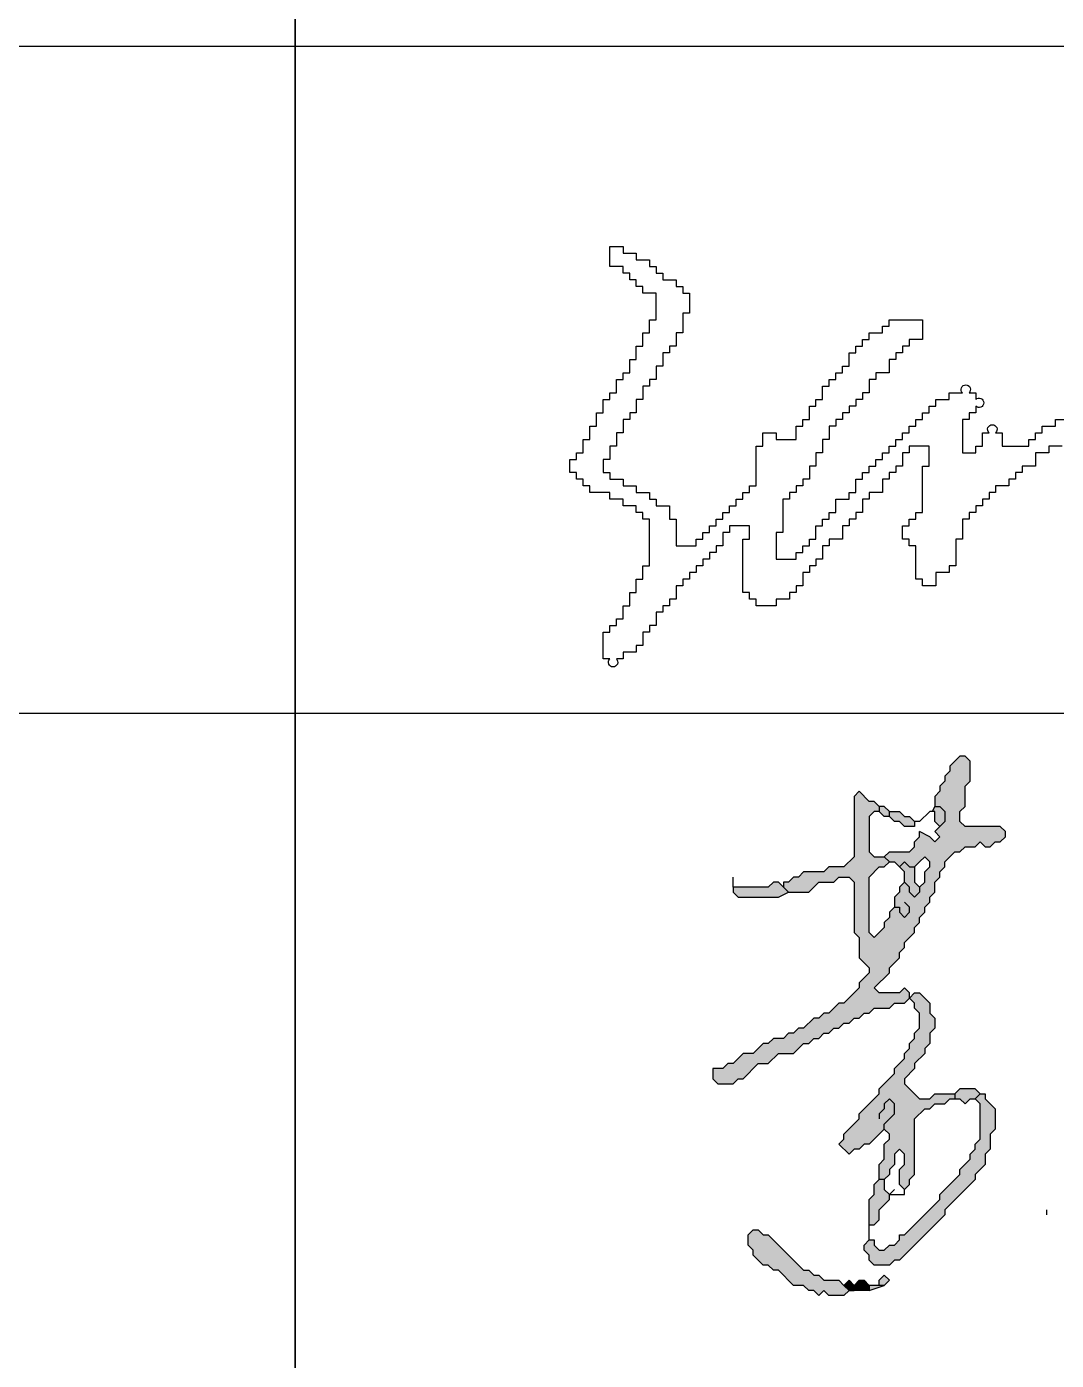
# Model space of a CAD drawing. Header units: millimetres. Extents: x 434053 to 1059003, y -2417481 to 936527.
# Drawn here: x 544854.5 to 545101.4, y -2322457.8 to -2322137.8 of the extents above; entities that cross this region are included whole.
import ezdxf

# ---------------------------------------------------------------- set-up
doc = ezdxf.new("R2010")
doc.units = ezdxf.units.MM
doc.header["$LTSCALE"] = 1000
doc.header["$MEASUREMENT"] = 0
for name, color, linetype in [('TITLIN', 7, 'Continuous'), ('图框层', 3, 'Continuous'), ('电子签名', 6, 'Continuous')]:
    doc.layers.add(name, color=color, linetype=linetype)

# ---------------------------------------------------------------- blocks, each defined once
blk = doc.blocks.new('A$C6C634642')
at = {"linetype": 'Continuous'}
blk.add_lwpolyline([(345000, 160000), (340000, 160000), (335000, 160000), (335000, 155000), (330000, 155000), (325000, 155000), (325000, 150000), (325000, 145000), (320000, 145000), (315000, 145000), (315000, 140000), (310000, 140000), (310000, 135000), (305000, 135000), (305000, 130000), (300000, 130000), (295000, 130000), (295000, 125000), (290000, 125000), (290000, 120000), (285000, 120000), (285000, 115000), (280000, 115000), (280000, 110000), (275000, 110000), (275000, 105000), (270000, 105000), (270000, 100000), (270000, 95000), (270000, 90000), (265000, 90000), (265000, 85000), (265000, 80000), (265000, 75000), (265000, 70000), (260000, 70000), (260000, 65000), (255000, 65000), (250000, 65000), (250000, 60000), (250000, 55000), (245000, 55000), (240000, 55000), (240000, 60000), (235000, 60000), (235000, 65000), (235000, 70000), (235000, 75000), (235000, 80000), (235000, 85000), (230000, 85000), (230000, 90000), (225000, 90000), (225000, 95000), (225000, 100000), (230000, 100000), (230000, 105000), (235000, 105000), (235000, 110000), (240000, 110000), (240000, 115000), (240000, 120000), (240000, 125000), (240000, 130000), (240000, 135000), (240000, 140000), (240000, 145000), (245000, 145000), (245000, 150000), (245000, 155000), (245000, 160000), (240000, 160000), (235000, 160000), (230000, 160000), (230000, 155000), (225000, 155000), (225000, 150000), (225000, 145000), (220000, 145000), (220000, 140000), (215000, 140000), (215000, 135000), (210000, 135000), (210000, 130000), (210000, 125000), (205000, 125000), (200000, 125000), (200000, 120000), (195000, 120000), (195000, 115000), (195000, 110000), (190000, 110000), (190000, 105000), (185000, 105000), (185000, 100000), (180000, 100000), (180000, 95000), (180000, 90000), (175000, 90000), (170000, 90000), (170000, 85000), (165000, 85000), (165000, 80000), (165000, 75000), (160000, 75000), (160000, 70000), (155000, 70000), (155000, 65000), (150000, 65000), (150000, 60000), (150000, 55000), (145000, 55000), (145000, 50000), (140000, 50000), (140000, 45000), (135000, 45000), (130000, 45000), (130000, 40000), (125000, 40000), (120000, 40000), (115000, 40000), (115000, 45000), (110000, 45000), (110000, 50000), (105000, 50000), (105000, 55000), (105000, 60000), (105000, 65000), (105000, 70000), (105000, 75000), (105000, 80000), (105000, 85000), (105000, 90000), (110000, 90000), (110000, 95000), (110000, 100000), (105000, 100000), (100000, 100000), (95000, 100000), (95000, 95000), (90000, 95000), (90000, 90000), (90000, 85000), (85000, 85000), (85000, 80000), (80000, 80000), (80000, 75000), (75000, 75000), (75000, 70000), (70000, 70000), (70000, 65000), (65000, 65000), (65000, 60000), (60000, 60000), (60000, 55000), (55000, 55000), (55000, 50000), (55000, 45000), (50000, 45000), (50000, 40000), (45000, 40000), (45000, 35000), (40000, 35000), (40000, 30000), (40000, 25000), (35000, 25000), (35000, 20000), (30000, 20000), (30000, 15000), (30000, 10000), (25000, 10000), (25000, 5000), (20000, 5000), (15000, 5000), (15000, 0), (10000, 0, -2.414214), (5000, 0), (0, 0), (0, 5000), (0, 10000), (0, 15000), (0, 20000), (5000, 20000), (5000, 25000), (10000, 25000), (10000, 30000), (15000, 30000), (15000, 35000), (15000, 40000), (20000, 40000), (20000, 45000), (20000, 50000), (25000, 50000), (25000, 55000), (25000, 60000), (30000, 60000), (30000, 65000), (30000, 70000), (35000, 70000), (35000, 75000), (35000, 80000), (35000, 85000), (35000, 90000), (35000, 95000), (35000, 100000), (35000, 105000), (30000, 105000), (30000, 110000), (25000, 110000), (25000, 115000), (20000, 115000), (15000, 115000), (15000, 120000), (10000, 120000), (5000, 120000), (5000, 125000), (0, 125000), (-5000, 125000), (-10000, 125000), (-10000, 130000), (-15000, 130000), (-15000, 135000), (-20000, 135000), (-20000, 140000), (-25000, 140000), (-25000, 145000), (-25000, 150000), (-20000, 150000), (-20000, 155000), (-15000, 155000), (-15000, 160000), (-15000, 165000), (-10000, 165000), (-10000, 170000), (-10000, 175000), (-5000, 175000), (-5000, 180000), (-5000, 185000), (0, 185000), (0, 190000), (0, 195000), (5000, 195000), (5000, 200000), (10000, 200000), (10000, 205000), (10000, 210000), (15000, 210000), (15000, 215000), (20000, 215000), (20000, 220000), (20000, 225000), (25000, 225000), (25000, 230000), (25000, 235000), (30000, 235000), (30000, 240000), (30000, 245000), (35000, 245000), (35000, 250000), (35000, 255000), (40000, 255000), (40000, 260000), (40000, 265000), (40000, 270000), (40000, 275000), (35000, 275000), (30000, 275000), (30000, 280000), (25000, 280000), (25000, 285000), (20000, 285000), (20000, 290000), (15000, 290000), (15000, 295000), (10000, 295000), (5000, 295000), (5000, 300000), (5000, 305000), (5000, 310000), (10000, 310000), (15000, 310000), (15000, 305000), (25000, 305000), (25000, 300000), (35000, 300000), (35000, 295000), (40000, 295000), (40000, 290000), (45000, 290000), (45000, 285000), (55000, 285000), (55000, 280000), (60000, 280000), (60000, 275000), (65000, 275000), (65000, 270000), (65000, 265000), (65000, 260000), (60000, 260000), (60000, 255000), (60000, 250000), (60000, 245000), (55000, 245000), (55000, 240000), (55000, 235000), (50000, 235000), (50000, 230000), (45000, 230000), (45000, 225000), (45000, 220000), (40000, 220000), (40000, 215000), (40000, 210000), (35000, 210000), (35000, 205000), (30000, 205000), (30000, 200000), (30000, 195000), (25000, 195000), (25000, 190000), (25000, 185000), (20000, 185000), (20000, 180000), (15000, 180000), (15000, 175000), (15000, 170000), (10000, 170000), (10000, 165000), (10000, 160000), (5000, 160000), (5000, 155000), (5000, 150000), (0, 150000), (0, 145000), (0, 140000), (5000, 140000), (5000, 135000), (15000, 135000), (15000, 130000), (25000, 130000), (25000, 125000), (35000, 125000), (35000, 120000), (40000, 120000), (40000, 115000), (50000, 115000), (50000, 110000), (50000, 105000), (55000, 105000), (55000, 100000), (55000, 95000), (55000, 90000), (55000, 85000), (70000, 85000), (70000, 90000), (75000, 90000), (75000, 95000), (80000, 95000), (80000, 100000), (85000, 100000), (85000, 105000), (90000, 105000), (90000, 110000), (95000, 110000), (95000, 115000), (100000, 115000), (100000, 120000), (105000, 120000), (105000, 125000), (110000, 125000), (110000, 130000), (115000, 130000), (115000, 135000), (115000, 140000), (115000, 145000), (115000, 150000), (115000, 155000), (115000, 160000), (120000, 160000), (120000, 165000), (120000, 170000), (125000, 170000), (130000, 170000), (130000, 165000), (145000, 165000), (145000, 170000), (145000, 175000), (150000, 175000), (150000, 180000), (155000, 180000), (155000, 185000), (155000, 190000), (160000, 190000), (160000, 195000), (165000, 195000), (165000, 200000), (165000, 205000), (170000, 205000), (170000, 210000), (175000, 210000), (175000, 215000), (180000, 215000), (180000, 220000), (185000, 220000), (185000, 225000), (185000, 230000), (190000, 230000), (190000, 235000), (195000, 235000), (195000, 240000), (200000, 240000), (200000, 245000), (210000, 245000), (210000, 250000), (215000, 250000), (215000, 255000), (225000, 255000), (240000, 255000), (240000, 250000), (240000, 245000), (240000, 240000), (235000, 240000), (230000, 240000), (230000, 235000), (225000, 235000), (225000, 230000), (220000, 230000), (220000, 225000), (215000, 225000), (215000, 220000), (215000, 215000), (210000, 215000), (205000, 215000), (205000, 210000), (200000, 210000), (200000, 205000), (200000, 200000), (195000, 200000), (195000, 195000), (190000, 195000), (190000, 190000), (185000, 190000), (185000, 185000), (180000, 185000), (180000, 180000), (175000, 180000), (175000, 175000), (170000, 175000), (170000, 170000), (170000, 165000), (165000, 165000), (165000, 160000), (165000, 155000), (160000, 155000), (160000, 150000), (160000, 145000), (155000, 145000), (155000, 140000), (155000, 135000), (150000, 135000), (150000, 130000), (145000, 130000), (145000, 125000), (140000, 125000), (140000, 120000), (135000, 120000), (135000, 115000), (135000, 110000), (135000, 105000), (135000, 100000), (135000, 95000), (130000, 95000), (130000, 90000), (130000, 85000), (130000, 80000), (130000, 75000), (145000, 75000), (145000, 80000), (150000, 80000), (150000, 85000), (155000, 85000), (155000, 90000), (160000, 90000), (160000, 95000), (160000, 100000), (165000, 100000), (165000, 105000), (170000, 105000), (170000, 110000), (175000, 110000), (175000, 115000), (175000, 120000), (185000, 120000), (185000, 125000), (190000, 125000), (190000, 130000), (190000, 135000), (195000, 135000), (195000, 140000), (200000, 140000), (200000, 145000), (205000, 145000), (205000, 150000), (210000, 150000), (210000, 155000), (215000, 155000), (215000, 160000), (220000, 160000), (220000, 165000), (225000, 165000), (225000, 170000), (230000, 170000), (230000, 175000), (235000, 175000), (235000, 180000), (240000, 180000), (240000, 185000), (245000, 185000), (245000, 190000), (250000, 190000), (250000, 195000), (260000, 195000), (260000, 200000), (270000, 200000, -2.414214), (275000, 200000), (280000, 200000), (280000, 195000, -2.414214), (280000, 190000), (280000, 185000), (275000, 185000), (275000, 180000), (270000, 180000), (270000, 175000), (270000, 170000), (270000, 165000), (270000, 160000), (270000, 155000), (280000, 155000), (280000, 160000), (285000, 160000), (285000, 165000), (285000, 170000), (290000, 170000, -2.414214), (295000, 170000), (300000, 170000), (300000, 165000), (300000, 160000), (320000, 160000), (320000, 165000), (325000, 165000), (325000, 170000), (330000, 170000), (330000, 175000), (340000, 175000), (340000, 180000), (350000, 180000)], format="xyb", dxfattribs=at)
blk = doc.blocks.new('fdaf')
at = {"linetype": 'Continuous'}
for points in [[(482.9, 522.9), (489.9, 529.9), (489.9, 536.9), (503.9, 550.9), (503.9, 557.9), (510.9, 564.9), (510.9, 571.9), (517.9, 578.9), (517.9, 585.9), (524.9, 592.9), (524.9, 599.9), (531.9, 606.9), (531.9, 620.9), (538.9, 627.9), (538.9, 634.9), (545.9, 641.9), (545.9, 648.9), (559.9, 662.9), (566.9, 662.9), (573.9, 669.9), (587.9, 669.9), (594.9, 676.9), (601.9, 669.9), (608.9, 669.9), (615.9, 676.9), (622.9, 676.9), (629.9, 683.9), (629.9, 690.9), (622.9, 697.9), (573.9, 697.9), (566.9, 704.9), (566.9, 718.9), (573.9, 725.9), (573.9, 753.9), (580.9, 760.9), (580.9, 788.9), (573.9, 795.9), (566.9, 795.9), (552.9, 781.9), (552.9, 774.9), (545.9, 767.9), (545.9, 760.9), (538.9, 753.9), (538.9, 746.9), (531.9, 739.9), (531.9, 725.9), (538.9, 725.9), (545.9, 718.9), (545.9, 704.9), (538.9, 697.9), (531.9, 690.9), (538.9, 683.9), (531.9, 676.9), (524.9, 683.9), (510.9, 690.9), (510.9, 683.9), (503.9, 676.9), (503.9, 669.9), (496.9, 662.9), (468.9, 662.9), (461.9, 655.9), (468.9, 648.9), (475.9, 648.9), (482.9, 641.9), (489.9, 648.9), (496.9, 641.9), (503.9, 641.9), (510.9, 648.9), (517.9, 655.9), (524.9, 648.9), (524.9, 641.9), (517.9, 634.9), (517.9, 620.9), (510.9, 613.9), (510.9, 606.9), (503.9, 599.9), (496.9, 606.9), (496.9, 613.9), (489.9, 620.9), (482.9, 613.9), (482.9, 606.9), (475.9, 599.9), (475.9, 585.9), (468.9, 578.9), (468.9, 571.9), (461.9, 564.9), (461.9, 557.9), (447.9, 543.9), (440.9, 550.9), (440.9, 627.9), (454.9, 641.9), (461.9, 641.9), (468.9, 648.9), (461.9, 655.9), (447.9, 655.9), (440.9, 662.9), (440.9, 711.9), (447.9, 718.9), (454.9, 718.9), (454.9, 725.9), (447.9, 732.9), (440.9, 732.9), (426.9, 746.9), (419.9, 739.9), (419.9, 655.9), (405.9, 641.9), (384.9, 641.9), (377.9, 634.9), (349.9, 634.9), (342.9, 627.9), (335.9, 627.9), (328.9, 620.9), (321.9, 620.9), (321.9, 613.9), (328.9, 606.9), (356.9, 606.9), (370.9, 620.9), (391.9, 620.9), (398.9, 627.9), (412.9, 627.9), (419.9, 620.9), (419.9, 550.9), (426.9, 543.9), (426.9, 515.9), (440.9, 501.9), (440.9, 494.9), (426.9, 480.9), (426.9, 473.9), (405.9, 452.9), (398.9, 452.9), (384.9, 438.9), (377.9, 438.9), (370.9, 431.9), (363.9, 431.9), (349.9, 417.9), (342.9, 417.9), (335.9, 410.9), (328.9, 410.9), (321.9, 403.9), (307.9, 403.9), (300.9, 396.9), (293.9, 396.9), (279.9, 382.9), (265.9, 382.9), (251.9, 368.9), (244.9, 368.9), (237.9, 361.9), (223.9, 361.9), (223.9, 347.9), (230.9, 340.9), (251.9, 340.9), (258.9, 347.9), (265.9, 347.9), (286.9, 368.9), (300.9, 368.9), (314.9, 382.9), (335.9, 382.9), (349.9, 396.9), (356.9, 396.9), (363.9, 403.9), (370.9, 403.9), (377.9, 410.9), (384.9, 410.9), (391.9, 417.9), (398.9, 417.9), (405.9, 424.9), (412.9, 424.9), (419.9, 431.9), (426.9, 431.9), (433.9, 438.9), (440.9, 438.9), (447.9, 445.9), (468.9, 445.9), (475.9, 452.9), (489.9, 452.9), (496.9, 459.9), (496.9, 466.9), (489.9, 473.9), (482.9, 466.9), (454.9, 466.9), (447.9, 473.9), (468.9, 494.9), (468.9, 501.9), (482.9, 515.9)], [(545.9, 718.9), (538.9, 725.9), (531.9, 725.9), (528.4, 718.9), (531.9, 718.9), (531.9, 704.9), (538.9, 697.9), (545.9, 704.9)], [(503.9, 641.9), (496.9, 641.9), (489.9, 648.9), (482.9, 641.9), (489.9, 634.9), (489.9, 620.9), (496.9, 613.9), (496.9, 606.9), (503.9, 599.9), (510.9, 606.9), (510.9, 613.9), (503.9, 620.9)], [(321.9, 613.9), (314.9, 620.9), (307.9, 620.9), (300.9, 613.9), (251.9, 613.9), (251.9, 606.9), (258.9, 599.9), (314.9, 599.9), (328.9, 606.9)], [(531.9, 431.9), (524.9, 438.9), (524.9, 452.9), (510.9, 466.9), (503.9, 466.9), (496.9, 459.9), (503.9, 452.9), (503.9, 445.9), (510.9, 438.9), (510.9, 417.9), (503.9, 410.9), (503.9, 403.9), (496.9, 396.9), (496.9, 389.9), (489.9, 382.9), (489.9, 375.9), (475.9, 361.9), (475.9, 354.9), (454.9, 333.9), (454.9, 326.9), (426.9, 298.9), (426.9, 291.9), (405.9, 270.9), (405.9, 263.9), (398.9, 256.9), (412.9, 242.9), (419.9, 249.9), (426.9, 249.9), (433.9, 256.9), (440.9, 256.9), (461.9, 277.9), (468.9, 270.9), (468.9, 263.9), (461.9, 256.9), (461.9, 235.9), (454.9, 228.9), (454.9, 207.9), (461.9, 207.9), (468.9, 214.9), (468.9, 221.9), (475.9, 228.9), (475.9, 242.9), (482.9, 249.9), (489.9, 242.9), (489.9, 228.9), (482.9, 221.9), (482.9, 200.9), (489.9, 193.9), (496.9, 200.9), (496.9, 207.9), (503.9, 214.9), (503.9, 291.9), (517.9, 305.9), (524.9, 305.9), (531.9, 312.9), (545.9, 312.9), (552.9, 319.9), (559.9, 319.9), (559.9, 326.9), (531.9, 326.9), (524.9, 319.9), (510.9, 319.9), (489.9, 340.9), (489.9, 347.9), (503.9, 361.9), (503.9, 368.9), (517.9, 382.9), (517.9, 389.9), (524.9, 396.9), (524.9, 410.9), (531.9, 417.9)], [(594.9, 326.9), (587.9, 333.9), (566.9, 333.9), (559.9, 326.9), (559.9, 319.9), (566.9, 319.9), (573.9, 312.9), (580.9, 319.9), (587.9, 319.9)], [(545.9, 158.9), (545.9, 165.9), (587.9, 207.9), (587.9, 214.9), (601.9, 228.9), (601.9, 242.9), (608.9, 249.9), (608.9, 270.9), (615.9, 277.9), (615.9, 305.9), (601.9, 319.9), (601.9, 326.9), (594.9, 326.9), (587.9, 319.9), (594.9, 312.9), (594.9, 263.9), (587.9, 256.9), (587.9, 249.9), (580.9, 242.9), (580.9, 235.9), (566.9, 221.9), (566.9, 214.9), (538.9, 186.9), (538.9, 179.9), (489.9, 130.9), (482.9, 130.9), (482.9, 123.9), (475.9, 116.9), (468.9, 116.9), (461.9, 109.9), (454.9, 109.9), (447.9, 116.9), (447.9, 123.9), (440.9, 123.9), (433.9, 116.9), (433.9, 109.9), (440.9, 102.9), (440.9, 95.9), (447.9, 88.9), (468.9, 88.9), (475.9, 95.9), (482.9, 95.9)], [(468.9, 179.9), (468.9, 186.9), (461.9, 193.9), (461.9, 207.9), (454.9, 207.9), (447.9, 200.9), (447.9, 186.9), (440.9, 179.9), (440.9, 144.9), (447.9, 144.9), (454.9, 151.9), (454.9, 165.9)], [(405.9, 60.9), (398.9, 67.9), (377.9, 67.9), (370.9, 74.9), (363.9, 74.9), (356.9, 81.9), (349.9, 81.9), (300.9, 130.9), (293.9, 130.9), (286.9, 137.9), (279.9, 137.9), (272.9, 130.9), (272.9, 116.9), (279.9, 109.9), (279.9, 102.9), (293.9, 88.9), (300.9, 88.9), (307.9, 81.9), (314.9, 81.9), (335.9, 60.9), (349.9, 60.9), (356.9, 53.9), (363.9, 53.9), (370.9, 46.9), (377.9, 53.9), (384.9, 46.9), (405.9, 46.9), (412.9, 53.9)], [(419.9, 60.9), (412.9, 67.9), (405.9, 60.9), (412.9, 53.9), (419.9, 53.9)], [(433.9, 67.9), (426.9, 67.9), (419.9, 60.9), (419.9, 53.9), (440.9, 53.9), (440.9, 60.9)]]:
    blk.add_hatch(color=256, dxfattribs=at).paths.add_polyline_path(points)
h = blk.add_hatch(color=256, dxfattribs=at)
h.paths.add_polyline_path([(468.9, 718.9), (461.9, 725.9), (454.9, 725.9), (454.9, 718.9), (461.9, 711.9), (468.9, 711.9)])
h.paths.add_polyline_path([(496.9, 711.9), (489.9, 711.9), (482.9, 718.9), (468.9, 718.9), (468.9, 711.9), (475.9, 704.9), (482.9, 704.9), (489.9, 697.9), (503.9, 697.9), (503.9, 704.9)])
h = blk.add_hatch(color=256, dxfattribs=at)
h.paths.add_polyline_path([(461.9, 60.9), (454.9, 60.9), (440.9, 60.9), (440.9, 53.9)])
h.paths.add_polyline_path([(468.9, 67.9), (461.9, 74.9), (454.9, 67.9), (454.9, 60.9), (461.9, 60.9)])
for p, q in [((531.9, 725.9), (528.4, 718.9)), ((461.9, 711.9), (454.9, 718.9)), ((524.9, 683.9), (510.9, 690.9)), ((468.9, 648.9), (461.9, 641.9)), ((510.9, 648.9), (503.9, 641.9)), ((517.9, 620.9), (510.9, 613.9)), ((314.9, 599.9), (328.9, 606.9)), ((566.9, 333.9), (559.9, 326.9)), ((587.9, 333.9), (594.9, 326.9)), ((454.9, 207.9), (447.9, 200.9)), ((440.9, 53.9), (461.9, 60.9)), ((412.9, 53.9), (419.9, 53.9))]:
    blk.add_line(p, q, dxfattribs=at)
for points in [[(496.9, 466.9), (489.9, 473.9), (482.9, 466.9), (454.9, 466.9), (447.9, 473.9), (468.9, 494.9), (468.9, 501.9), (482.9, 515.9), (482.9, 522.9), (489.9, 529.9), (489.9, 536.9), (503.9, 550.9), (503.9, 557.9), (510.9, 564.9), (510.9, 571.9), (517.9, 578.9), (517.9, 585.9), (524.9, 592.9), (524.9, 599.9), (531.9, 606.9), (531.9, 620.9), (538.9, 627.9), (538.9, 634.9), (545.9, 641.9), (545.9, 648.9), (559.9, 662.9), (566.9, 662.9), (573.9, 669.9), (587.9, 669.9), (594.9, 676.9), (601.9, 669.9), (608.9, 669.9), (615.9, 676.9), (622.9, 676.9), (629.9, 683.9), (629.9, 690.9), (622.9, 697.9), (573.9, 697.9), (566.9, 704.9), (566.9, 718.9), (573.9, 725.9), (573.9, 753.9), (580.9, 760.9), (580.9, 788.9), (573.9, 795.9), (566.9, 795.9), (552.9, 781.9), (552.9, 774.9), (545.9, 767.9), (545.9, 760.9), (538.9, 753.9), (538.9, 746.9), (531.9, 739.9), (531.9, 725.9)], [(454.9, 725.9), (447.9, 732.9), (440.9, 732.9), (426.9, 746.9), (419.9, 739.9), (419.9, 655.9), (405.9, 641.9), (384.9, 641.9), (377.9, 634.9), (349.9, 634.9), (342.9, 627.9), (335.9, 627.9), (328.9, 620.9), (321.9, 620.9)], [(454.9, 725.9), (454.9, 718.9), (447.9, 718.9), (440.9, 711.9), (440.9, 662.9), (447.9, 655.9), (461.9, 655.9)], [(468.9, 718.9), (461.9, 725.9), (454.9, 725.9)], [(531.9, 725.9), (538.9, 725.9), (545.9, 718.9), (545.9, 704.9), (538.9, 697.9)], [(468.9, 711.9), (461.9, 711.9)], [(468.9, 711.9), (468.9, 718.9)], [(468.9, 718.9), (482.9, 718.9), (489.9, 711.9), (496.9, 711.9), (503.9, 704.9)], [(482.9, 704.9), (475.9, 704.9), (468.9, 711.9)], [(503.9, 704.9), (503.9, 697.9), (489.9, 697.9), (482.9, 704.9)], [(538.9, 697.9), (531.9, 704.9), (531.9, 718.9), (524.9, 718.9), (510.9, 704.9), (503.9, 704.9)], [(461.9, 655.9), (468.9, 662.9), (496.9, 662.9), (503.9, 669.9), (503.9, 676.9), (510.9, 683.9), (510.9, 690.9)], [(538.9, 697.9), (531.9, 690.9), (538.9, 683.9), (531.9, 676.9), (524.9, 683.9)], [(461.9, 655.9), (468.9, 648.9), (475.9, 648.9), (482.9, 641.9)], [(482.9, 641.9), (489.9, 648.9), (496.9, 641.9)], [(517.9, 620.9), (517.9, 634.9), (524.9, 641.9), (524.9, 648.9), (517.9, 655.9), (510.9, 648.9)], [(475.9, 585.9), (468.9, 578.9), (468.9, 571.9), (461.9, 564.9), (461.9, 557.9), (447.9, 543.9), (440.9, 550.9), (440.9, 627.9), (454.9, 641.9), (461.9, 641.9)], [(489.9, 620.9), (489.9, 634.9), (482.9, 641.9)], [(496.9, 641.9), (503.9, 641.9), (503.9, 620.9)], [(321.9, 613.9), (328.9, 606.9), (356.9, 606.9), (370.9, 620.9), (391.9, 620.9), (398.9, 627.9), (412.9, 627.9), (419.9, 620.9), (419.9, 550.9), (426.9, 543.9), (426.9, 515.9), (440.9, 501.9), (440.9, 494.9), (426.9, 480.9), (426.9, 473.9), (405.9, 452.9), (398.9, 452.9), (384.9, 438.9), (377.9, 438.9), (370.9, 431.9), (363.9, 431.9), (349.9, 417.9), (342.9, 417.9), (335.9, 410.9), (328.9, 410.9), (321.9, 403.9), (307.9, 403.9), (300.9, 396.9), (293.9, 396.9), (279.9, 382.9), (265.9, 382.9), (251.9, 368.9), (244.9, 368.9), (237.9, 361.9), (223.9, 361.9), (223.9, 347.9), (230.9, 340.9), (251.9, 340.9), (258.9, 347.9), (265.9, 347.9), (286.9, 368.9), (300.9, 368.9), (314.9, 382.9), (335.9, 382.9), (349.9, 396.9), (356.9, 396.9), (363.9, 403.9), (370.9, 403.9), (377.9, 410.9), (384.9, 410.9), (391.9, 417.9), (398.9, 417.9), (405.9, 424.9), (412.9, 424.9), (419.9, 431.9), (426.9, 431.9), (433.9, 438.9), (440.9, 438.9), (447.9, 445.9), (468.9, 445.9), (475.9, 452.9), (489.9, 452.9), (496.9, 459.9)], [(251.9, 613.9), (251.9, 627.9)], [(321.9, 613.9), (314.9, 620.9), (307.9, 620.9), (300.9, 613.9), (251.9, 613.9)], [(251.9, 613.9), (251.9, 606.9), (258.9, 599.9), (314.9, 599.9)], [(321.9, 620.9), (321.9, 613.9)], [(489.9, 620.9), (482.9, 613.9), (482.9, 606.9), (475.9, 599.9), (475.9, 585.9)], [(503.9, 620.9), (510.9, 613.9), (510.9, 606.9), (503.9, 599.9), (496.9, 606.9), (496.9, 613.9), (489.9, 620.9)], [(475.9, 585.9), (482.9, 585.9), (482.9, 578.9), (489.9, 571.9), (496.9, 578.9), (496.9, 585.9), (489.9, 592.9)], [(496.9, 459.9), (503.9, 466.9), (510.9, 466.9), (524.9, 452.9), (524.9, 438.9), (531.9, 431.9), (531.9, 417.9), (524.9, 410.9), (524.9, 396.9), (517.9, 389.9), (517.9, 382.9), (503.9, 368.9), (503.9, 361.9), (489.9, 347.9), (489.9, 340.9), (510.9, 319.9), (524.9, 319.9)], [(496.9, 459.9), (496.9, 466.9)], [(461.9, 277.9), (440.9, 256.9), (433.9, 256.9), (426.9, 249.9), (419.9, 249.9), (412.9, 242.9), (398.9, 256.9), (405.9, 263.9), (405.9, 270.9), (426.9, 291.9), (426.9, 298.9), (454.9, 326.9), (454.9, 333.9), (475.9, 354.9), (475.9, 361.9), (489.9, 375.9), (489.9, 382.9), (496.9, 389.9), (496.9, 396.9), (503.9, 403.9), (503.9, 410.9), (510.9, 417.9), (510.9, 438.9), (503.9, 445.9), (503.9, 452.9), (496.9, 459.9)], [(587.9, 333.9), (566.9, 333.9)], [(601.9, 319.9), (615.9, 305.9), (615.9, 277.9), (608.9, 270.9), (608.9, 249.9), (601.9, 242.9), (601.9, 228.9), (587.9, 214.9), (587.9, 207.9), (545.9, 165.9), (545.9, 158.9), (482.9, 95.9), (475.9, 95.9), (468.9, 88.9), (447.9, 88.9), (440.9, 95.9), (440.9, 102.9), (433.9, 109.9), (433.9, 116.9), (440.9, 123.9)], [(440.9, 123.9), (447.9, 123.9), (447.9, 116.9), (454.9, 109.9), (461.9, 109.9), (468.9, 116.9), (475.9, 116.9), (482.9, 123.9), (482.9, 130.9), (489.9, 130.9), (538.9, 179.9), (538.9, 186.9), (566.9, 214.9), (566.9, 221.9), (580.9, 235.9), (580.9, 242.9), (587.9, 249.9), (587.9, 256.9), (594.9, 263.9), (594.9, 312.9), (587.9, 319.9)], [(461.9, 277.9), (461.9, 284.9), (475.9, 298.9), (475.9, 312.9), (468.9, 319.9), (461.9, 312.9), (461.9, 305.9), (454.9, 298.9), (454.9, 291.9)], [(489.9, 193.9), (496.9, 200.9), (496.9, 207.9), (503.9, 214.9), (503.9, 291.9), (517.9, 305.9), (524.9, 305.9), (531.9, 312.9), (545.9, 312.9), (552.9, 319.9), (559.9, 319.9)], [(524.9, 319.9), (531.9, 326.9), (559.9, 326.9), (559.9, 319.9)], [(559.9, 319.9), (566.9, 319.9), (573.9, 312.9), (580.9, 319.9), (587.9, 319.9)], [(587.9, 319.9), (594.9, 326.9), (601.9, 326.9), (601.9, 319.9)], [(461.9, 207.9), (454.9, 207.9), (454.9, 228.9), (461.9, 235.9), (461.9, 256.9), (468.9, 263.9), (468.9, 270.9), (461.9, 277.9)], [(482.9, 221.9), (489.9, 228.9), (489.9, 242.9), (482.9, 249.9), (475.9, 242.9), (475.9, 228.9), (468.9, 221.9), (468.9, 214.9), (461.9, 207.9)], [(461.9, 207.9), (461.9, 193.9), (468.9, 186.9)], [(489.9, 193.9), (482.9, 200.9), (482.9, 221.9)], [(440.9, 144.9), (440.9, 179.9), (447.9, 186.9), (447.9, 200.9)], [(440.9, 144.9), (447.9, 144.9), (454.9, 151.9), (454.9, 165.9), (468.9, 179.9), (468.9, 186.9)], [(468.9, 186.9), (489.9, 186.9), (489.9, 193.9)], [(468.9, 186.9), (475.9, 193.9)], [(687.1, 165.9), (687.1, 158.9)], [(405.9, 60.9), (412.9, 53.9), (405.9, 46.9), (384.9, 46.9), (377.9, 53.9), (370.9, 46.9), (363.9, 53.9), (356.9, 53.9), (349.9, 60.9), (335.9, 60.9), (314.9, 81.9), (307.9, 81.9), (300.9, 88.9), (293.9, 88.9), (279.9, 102.9), (279.9, 109.9), (272.9, 116.9), (272.9, 130.9), (279.9, 137.9), (286.9, 137.9), (293.9, 130.9), (300.9, 130.9), (349.9, 81.9), (356.9, 81.9), (363.9, 74.9), (370.9, 74.9), (377.9, 67.9), (398.9, 67.9), (405.9, 60.9)], [(440.9, 123.9), (440.9, 144.9)], [(454.9, 60.9), (454.9, 67.9), (461.9, 74.9), (468.9, 67.9), (461.9, 60.9), (454.9, 60.9)], [(419.9, 60.9), (412.9, 67.9), (405.9, 60.9)], [(419.9, 60.9), (426.9, 67.9), (433.9, 67.9), (440.9, 60.9)], [(440.9, 60.9), (440.9, 53.9), (419.9, 53.9)], [(419.9, 53.9), (419.9, 60.9)], [(454.9, 60.9), (440.9, 60.9)]]:
    blk.add_lwpolyline(points, dxfattribs=at)
blk = doc.blocks.new('A$C62AF6C70')
at = {"layer": '电子签名'}
blk.add_lwpolyline([(0, 0), (0, 10382.2), (2510.4, 10382.2), (2510.4, 0)], close=True, dxfattribs=at)
for name, p, xscale, yscale, zscale in [('A$C6C634642', (369.2, 8047.2), 0.001595915279045558, 0.001595915279045558, 0.001595915279045558), ('fdaf', (307.4, 7243), 0.864000000005772, 0.864000000005772, 0.864000000005772)]:
    blk.add_blockref(name, p, dxfattribs=dict(at, xscale=xscale, yscale=yscale, zscale=zscale))
blk = doc.blocks.new('asdgdfgsghfdjfh')
at = {"xscale": 0.01000000000265255, "yscale": 0.01000000000265255, "zscale": 0.01000000000265255}
blk.add_blockref('A$C62AF6C70', (-25.104, 100.293), dxfattribs=at)
blk = doc.blocks.new('asdfgafg21GZ_LABEL2')
at = {"layer": 'TITLIN'}
for p, q in [((-25.104, 204.115), (-25.104, 100.493)), ((-65, 188.115), (0, 188.115)), ((-65, 180.115), (0, 180.115))]:
    blk.add_line(p, q, dxfattribs=at)
blk = doc.blocks.new('asdfdfsdh')
blk.add_lwpolyline([(10705.75, 1755.19), (10705.75, 500), (5514.67, 500), (5514.67, 1755.19)], close=True)
at = {"layer": '图框层', "rotation": 270}
for name, xscale, yscale, zscale in [('asdfgafg21GZ_LABEL2', 50.00000001002963, 50.00000001002963, 50.00000001002963), ('asdgdfgsghfdjfh', 50, 50, 50)]:
    blk.add_blockref(name, (500, 500), dxfattribs=dict(at, xscale=xscale, yscale=yscale, zscale=zscale))

msp = doc.modelspace()

# ---------------------------------------------------------------- block references
at = {"xscale": 0.4, "yscale": 0.4, "zscale": 0.4, "rotation": 90}
msp.add_blockref('asdfdfsdh', (545620.94, -2326104.77), dxfattribs=at)

doc.saveas('drawing.dxf')
